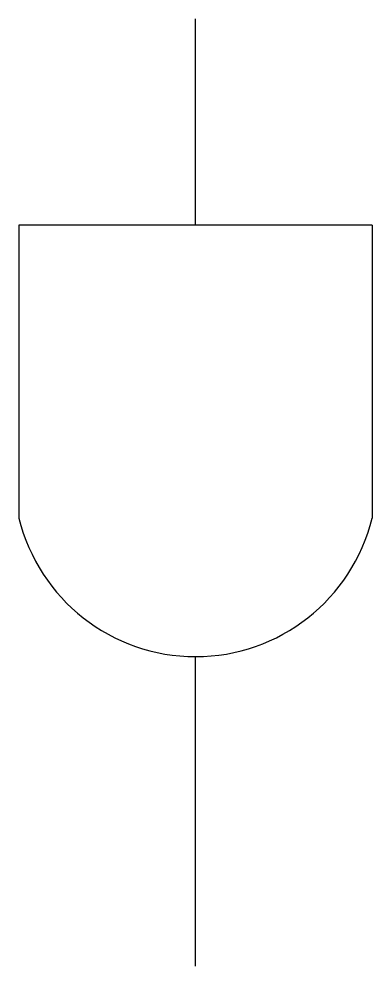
# Model space of a CAD drawing. Extents: x -20736.3 to -20730.9, y -11907.8 to -11893.3.
import ezdxf

# ---------------------------------------------------------------- set-up
doc = ezdxf.new("R2010")
doc.units = 0
doc.header["$MEASUREMENT"] = 0
doc.layers.get('0').update_dxf_attribs({"color": 3, "linetype": 'CONTINUOUS'})

msp = doc.modelspace()

# ---------------------------------------------------------------- linework, layer by layer
at = {"color": 2}
for p, q in [((-20733.598, -11896.47), (-20733.598, -11893.327)), ((-20736.287, -11896.47), (-20736.287, -11900.935)), ((-20730.91, -11896.47), (-20736.287, -11896.47)), ((-20730.91, -11896.47), (-20730.91, -11900.935)), ((-20733.598, -11907.765), (-20733.598, -11903.048))]:
    msp.add_line(p, q, dxfattribs=at)
msp.add_arc((-20733.598, -11900.281), 2.767, 193.6855, 346.3145, dxfattribs=at)

doc.saveas('drawing.dxf')
